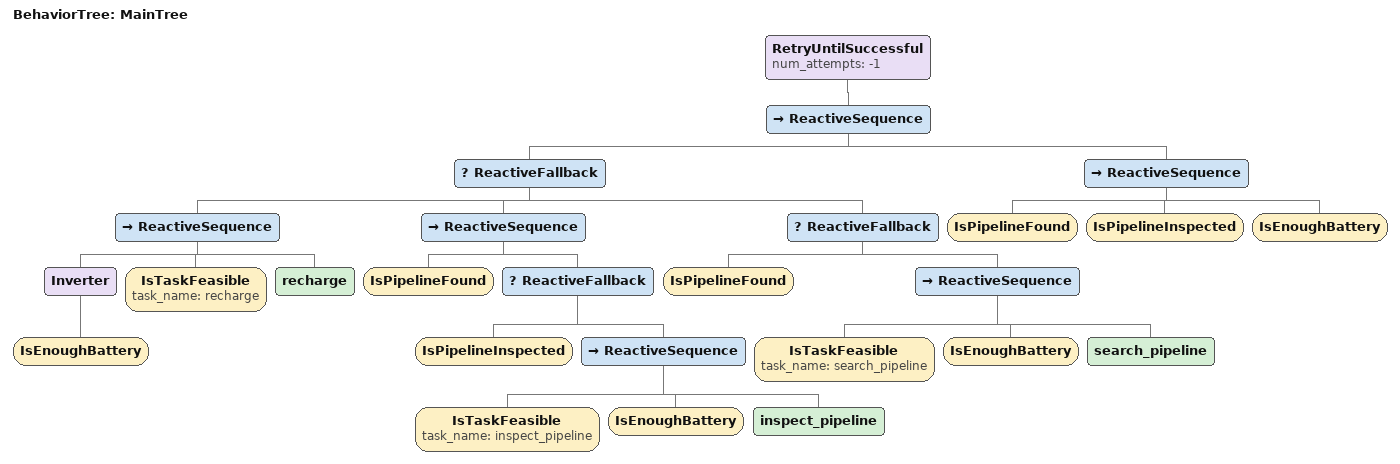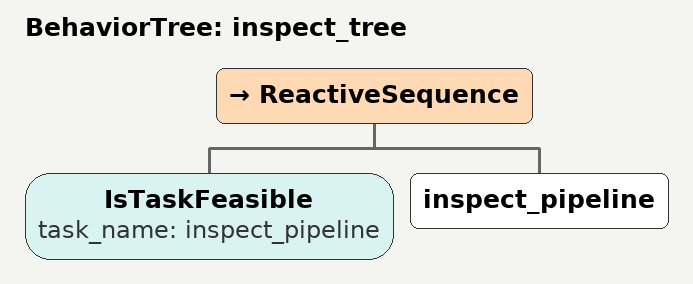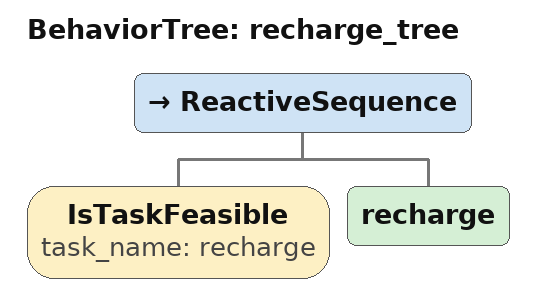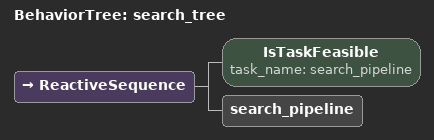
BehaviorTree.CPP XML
<?xml version="1.0" encoding="UTF-8"?>
<root BTCPP_format="4"
      main_tree_to_execute="MainTree">
  <BehaviorTree ID="MainTree">
    <RetryUntilSuccessful num_attempts="-1">
      <ReactiveSequence>
        <ReactiveFallback>
          <ReactiveSequence>
            <Inverter>
              <IsEnoughBattery/>
            </Inverter>
            <IsTaskFeasible task_name="recharge"/>
            <recharge/>
          </ReactiveSequence>
          <ReactiveSequence>
            <IsPipelineFound/>
            <ReactiveFallback>
              <IsPipelineInspected/>
              <ReactiveSequence>
                <IsTaskFeasible task_name="inspect_pipeline"/>
                <IsEnoughBattery/>
                <inspect_pipeline/>
              </ReactiveSequence>
            </ReactiveFallback>
          </ReactiveSequence>
          <ReactiveFallback>
            <IsPipelineFound/>
            <ReactiveSequence>
              <IsTaskFeasible task_name="search_pipeline"/>
              <IsEnoughBattery/>
              <search_pipeline/>
            </ReactiveSequence>
          </ReactiveFallback>
        </ReactiveFallback>
        <ReactiveSequence>
          <IsPipelineFound/>
          <IsPipelineInspected/>
          <IsEnoughBattery/>
        </ReactiveSequence>
      </ReactiveSequence>
    </RetryUntilSuccessful>
  </BehaviorTree>

  <BehaviorTree ID="inspect_tree">
    <ReactiveSequence>
      <IsTaskFeasible task_name="inspect_pipeline"/>
      <inspect_pipeline/>
    </ReactiveSequence>
  </BehaviorTree>

  <BehaviorTree ID="recharge_tree">
    <ReactiveSequence>
      <IsTaskFeasible task_name="recharge"/>
      <recharge/>
    </ReactiveSequence>
  </BehaviorTree>

  <BehaviorTree ID="search_tree">
    <ReactiveSequence>
      <IsTaskFeasible task_name="search_pipeline"/>
      <search_pipeline/>
    </ReactiveSequence>
  </BehaviorTree>

</root>
